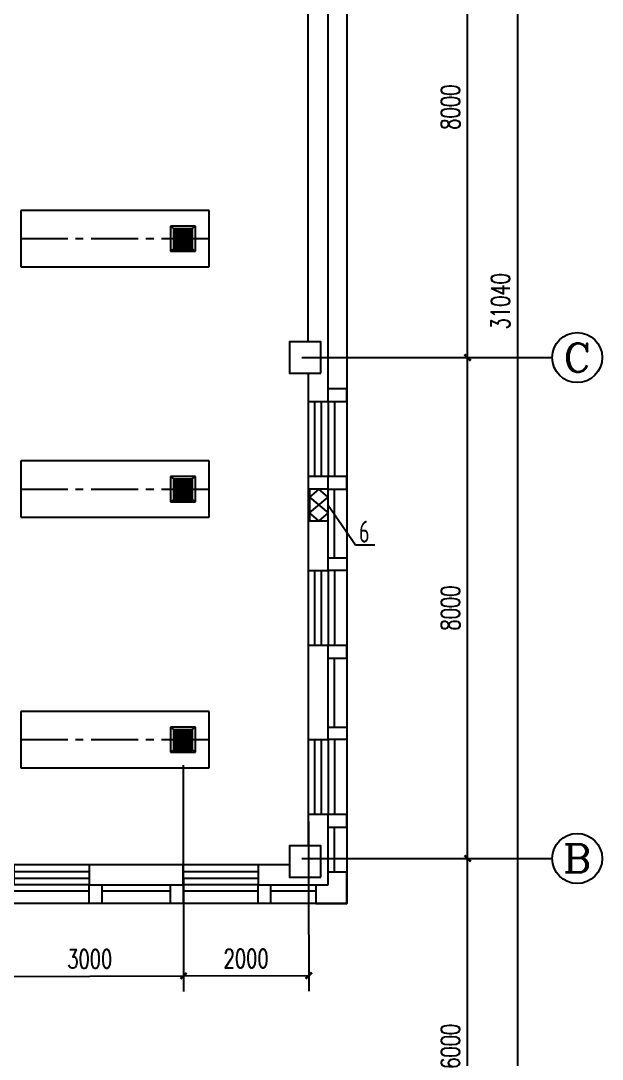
# Model space of a CAD drawing. Extents: x 1738143 to 1822243, y -608375 to -303375.
# Drawn here: x 1799736 to 1809029, y -402704 to -386118 of the extents above; entities that cross this region are included whole.
import ezdxf
from ezdxf.enums import TextEntityAlignment as Align

# ---------------------------------------------------------------- set-up
doc = ezdxf.new("R2010")
doc.units = 0
doc.header["$LTSCALE"] = 1000
doc.header["$MEASUREMENT"] = 0
doc.linetypes.add('CENTER2', pattern=[1.125, 0.75, -0.125, 0.125, -0.125])
for name, color, linetype in [('AXIS', 3, 'Continuous'), ('AXIS_TEXT', 7, 'Continuous'), ('COLUMN', 9, 'Continuous'), ('DUCT-排风风口', 7, 'Continuous'), ('DUCT-送风中心线', 5, 'CENTER2'), ('DUCT-送风管', 4, 'Continuous'), ('DUCT-送风管端线', 2, 'Continuous'), ('PUB_DIM', 3, 'Continuous'), ('TH_DIM', 3, 'Continuous'), ('TH_TEXT', 7, 'Continuous'), ('WALL', 9, 'Continuous'), ('WINDOW', 4, 'Continuous')]:
    doc.layers.add(name, color=color, linetype=linetype)
doc.styles.add('_TCH_AXIS', font='COMPLEX', dxfattribs={"bigfont": 'GBCBIG'})
doc.styles.add('_TCH_DIM_T3', font='SIMPLEX', dxfattribs={"width": 0.705882, "bigfont": 'GBCBIG'})
doc.styles.add('COMPLEX', font='COMPLEX')
doc.styles.add('TSSD_Rein', font='Tssdeng.shx', dxfattribs={"width": 0.7, "bigfont": 'hztxt.shx'})
doc.dimstyles.new('_TCH_ARCH&&100', dxfattribs={"dimtxt": 297.5, "dimasz": 100, "dimexe": 250, "dimexo": 300, "dimgap": 126.25, "dimtad": 1, "dimdec": 0, "dimzin": 0, "dimdsep": 46, "dimtxsty": '_TCH_DIM_T3', "dimblk": 'ARCHTICK', "dimcen": 0.09, "dimclrt": 7, "dimazin": 2, "dimtfac": 1, "dimtdec": 0, "dimtix": 1, "dimtmove": 2, "dimatfit": 3, "dimfxl": 30, "dimtolj": 1, "dimtzin": 0, "dimarcsym": 0})

# ---------------------------------------------------------------- blocks, each defined once
blk = doc.blocks.new('_ArchTick')
at = {"color": 0, "linetype": 'ByBlock', "const_width": 0.4}
blk.add_lwpolyline([(-0.5, -0.5), (0.5, 0.5)], dxfattribs=at)
blk = doc.blocks.new('*D131')
at = {"layer": 'Defpoints', "color": 0, "transparency": 16777216}
for p in [(13476, 19089), (14649, 19089), (13476, -11951)]:
    blk.add_point(p, dxfattribs=at)
at = {"layer": 'PUB_DIM', "color": 0, "lineweight": -2, "transparency": 16777216}
for p, q in [((13776, 19089), (14899, 19089)), ((14649, -11951), (14649, 19089)), ((13776, -11951), (14899, -11951))]:
    blk.add_line(p, q, dxfattribs=at)
at = {"layer": 'PUB_DIM', "color": 0, "lineweight": -2, "transparency": 16777216, "xscale": 100, "yscale": 100, "zscale": 100}
for p, rotation in [((14649, 19089), 90), ((14649, -11951), 270)]:
    blk.add_blockref('_ArchTick', p, dxfattribs=dict(at, rotation=rotation))
at = {"layer": 'PUB_DIM', "color": 7, "transparency": 16777216, "insert": (14374, 3569), "char_height": 297.5, "attachment_point": 5, "rotation": 90, "style": '_TCH_DIM_T3'}
blk.add_mtext('\\A1;31040', dxfattribs=at)
blk = doc.blocks.new('*D134')
at = {"layer": 'Defpoints', "color": 0, "transparency": 16777216}
for p in [(12517, 10669), (13849, 10669), (12517, 2669)]:
    blk.add_point(p, dxfattribs=at)
at = {"layer": 'PUB_DIM', "color": 0, "lineweight": -2, "transparency": 16777216}
for p, q in [((12817, 10669), (14099, 10669)), ((13849, 2669), (13849, 10669)), ((12817, 2669), (14099, 2669))]:
    blk.add_line(p, q, dxfattribs=at)
at = {"layer": 'PUB_DIM', "color": 0, "lineweight": -2, "transparency": 16777216, "xscale": 100, "yscale": 100, "zscale": 100}
for p, rotation in [((13849, 10669), 90), ((13849, 2669), 270)]:
    blk.add_blockref('_ArchTick', p, dxfattribs=dict(at, rotation=rotation))
at = {"layer": 'PUB_DIM', "color": 7, "transparency": 16777216, "insert": (13574, 6669), "char_height": 297.5, "attachment_point": 5, "rotation": 90, "style": '_TCH_DIM_T3'}
blk.add_mtext('\\A1;8000', dxfattribs=at)
blk = doc.blocks.new('*D135')
at = {"layer": 'Defpoints', "color": 0, "transparency": 16777216}
for p in [(12517, 2669), (13849, 2669), (12517, -5331)]:
    blk.add_point(p, dxfattribs=at)
at = {"layer": 'PUB_DIM', "color": 0, "lineweight": -2, "transparency": 16777216}
for p, q in [((12817, 2669), (14099, 2669)), ((13849, -5331), (13849, 2669)), ((12817, -5331), (14099, -5331))]:
    blk.add_line(p, q, dxfattribs=at)
at = {"layer": 'PUB_DIM', "color": 0, "lineweight": -2, "transparency": 16777216, "xscale": 100, "yscale": 100, "zscale": 100}
for p, rotation in [((13849, 2669), 90), ((13849, -5331), 270)]:
    blk.add_blockref('_ArchTick', p, dxfattribs=dict(at, rotation=rotation))
at = {"layer": 'PUB_DIM', "color": 7, "transparency": 16777216, "insert": (13574, -1331), "char_height": 297.5, "attachment_point": 5, "rotation": 90, "style": '_TCH_DIM_T3'}
blk.add_mtext('\\A1;8000', dxfattribs=at)
blk = doc.blocks.new('*D136')
at = {"layer": 'Defpoints', "color": 0, "transparency": 16777216}
for p in [(12517, -5331), (13849, -5331), (12517, -11331)]:
    blk.add_point(p, dxfattribs=at)
at = {"layer": 'PUB_DIM', "color": 0, "lineweight": -2, "transparency": 16777216}
for p, q in [((12817, -5331), (14099, -5331)), ((13849, -11331), (13849, -5331)), ((12817, -11331), (14099, -11331))]:
    blk.add_line(p, q, dxfattribs=at)
at = {"layer": 'PUB_DIM', "color": 0, "lineweight": -2, "transparency": 16777216, "xscale": 100, "yscale": 100, "zscale": 100}
for p, rotation in [((13849, -5331), 90), ((13849, -11331), 270)]:
    blk.add_blockref('_ArchTick', p, dxfattribs=dict(at, rotation=rotation))
at = {"layer": 'PUB_DIM', "color": 7, "transparency": 16777216, "insert": (13574, -8331), "char_height": 297.5, "attachment_point": 5, "rotation": 90, "style": '_TCH_DIM_T3'}
blk.add_mtext('\\A1;6000', dxfattribs=at)
blk = doc.blocks.new('*D278')
at = {"layer": 'Defpoints', "color": 0, "transparency": 16777216}
for p in [(13476, 19089), (14649, 19089), (13476, -11951)]:
    blk.add_point(p, dxfattribs=at)
at = {"layer": 'PUB_DIM', "color": 0, "lineweight": -2, "transparency": 16777216}
for p, q in [((13776, 19089), (14899, 19089)), ((14649, -11951), (14649, 19089)), ((13776, -11951), (14899, -11951))]:
    blk.add_line(p, q, dxfattribs=at)
at = {"layer": 'PUB_DIM', "color": 0, "lineweight": -2, "transparency": 16777216, "xscale": 100, "yscale": 100, "zscale": 100}
for p, rotation in [((14649, 19089), 90), ((14649, -11951), 270)]:
    blk.add_blockref('_ArchTick', p, dxfattribs=dict(at, rotation=rotation))
at = {"layer": 'PUB_DIM', "color": 7, "transparency": 16777216, "insert": (14374, 3569), "char_height": 297.5, "attachment_point": 5, "rotation": 90, "style": '_TCH_DIM_T3'}
blk.add_mtext('\\A1;31040', dxfattribs=at)
blk = doc.blocks.new('*D281')
at = {"layer": 'Defpoints', "color": 0, "transparency": 16777216}
for p in [(12517, 10669), (13849, 10669), (12517, 2669)]:
    blk.add_point(p, dxfattribs=at)
at = {"layer": 'PUB_DIM', "color": 0, "lineweight": -2, "transparency": 16777216}
for p, q in [((12817, 10669), (14099, 10669)), ((13849, 2669), (13849, 10669)), ((12817, 2669), (14099, 2669))]:
    blk.add_line(p, q, dxfattribs=at)
at = {"layer": 'PUB_DIM', "color": 0, "lineweight": -2, "transparency": 16777216, "xscale": 100, "yscale": 100, "zscale": 100}
for p, rotation in [((13849, 10669), 90), ((13849, 2669), 270)]:
    blk.add_blockref('_ArchTick', p, dxfattribs=dict(at, rotation=rotation))
at = {"layer": 'PUB_DIM', "color": 7, "transparency": 16777216, "insert": (13574, 6669), "char_height": 297.5, "attachment_point": 5, "rotation": 90, "style": '_TCH_DIM_T3'}
blk.add_mtext('\\A1;8000', dxfattribs=at)
blk = doc.blocks.new('*D282')
at = {"layer": 'Defpoints', "color": 0, "transparency": 16777216}
for p in [(12517, 2669), (13849, 2669), (12517, -5331)]:
    blk.add_point(p, dxfattribs=at)
at = {"layer": 'PUB_DIM', "color": 0, "lineweight": -2, "transparency": 16777216}
for p, q in [((12817, 2669), (14099, 2669)), ((13849, -5331), (13849, 2669)), ((12817, -5331), (14099, -5331))]:
    blk.add_line(p, q, dxfattribs=at)
at = {"layer": 'PUB_DIM', "color": 0, "lineweight": -2, "transparency": 16777216, "xscale": 100, "yscale": 100, "zscale": 100}
for p, rotation in [((13849, 2669), 90), ((13849, -5331), 270)]:
    blk.add_blockref('_ArchTick', p, dxfattribs=dict(at, rotation=rotation))
at = {"layer": 'PUB_DIM', "color": 7, "transparency": 16777216, "insert": (13574, -1331), "char_height": 297.5, "attachment_point": 5, "rotation": 90, "style": '_TCH_DIM_T3'}
blk.add_mtext('\\A1;8000', dxfattribs=at)
blk = doc.blocks.new('*D283')
at = {"layer": 'Defpoints', "color": 0, "transparency": 16777216}
for p in [(12517, -5331), (13849, -5331), (12517, -11331)]:
    blk.add_point(p, dxfattribs=at)
at = {"layer": 'PUB_DIM', "color": 0, "lineweight": -2, "transparency": 16777216}
for p, q in [((12817, -5331), (14099, -5331)), ((13849, -11331), (13849, -5331)), ((12817, -11331), (14099, -11331))]:
    blk.add_line(p, q, dxfattribs=at)
at = {"layer": 'PUB_DIM', "color": 0, "lineweight": -2, "transparency": 16777216, "xscale": 100, "yscale": 100, "zscale": 100}
for p, rotation in [((13849, -5331), 90), ((13849, -11331), 270)]:
    blk.add_blockref('_ArchTick', p, dxfattribs=dict(at, rotation=rotation))
at = {"layer": 'PUB_DIM', "color": 7, "transparency": 16777216, "insert": (13574, -8331), "char_height": 297.5, "attachment_point": 5, "rotation": 90, "style": '_TCH_DIM_T3'}
blk.add_mtext('\\A1;6000', dxfattribs=at)
blk = doc.blocks.new('*D450')
at = {"layer": 'Defpoints', "color": 0, "transparency": 16777216}
for p in [(13476, 19089), (14649, 19089), (13476, -11951)]:
    blk.add_point(p, dxfattribs=at)
at = {"layer": 'PUB_DIM', "color": 0, "lineweight": -2, "transparency": 16777216}
for p, q in [((13776, 19089), (14899, 19089)), ((14649, -11951), (14649, 19089)), ((13776, -11951), (14899, -11951))]:
    blk.add_line(p, q, dxfattribs=at)
at = {"layer": 'PUB_DIM', "color": 0, "lineweight": -2, "transparency": 16777216, "xscale": 100, "yscale": 100, "zscale": 100}
for p, rotation in [((14649, 19089), 90), ((14649, -11951), 270)]:
    blk.add_blockref('_ArchTick', p, dxfattribs=dict(at, rotation=rotation))
at = {"layer": 'PUB_DIM', "color": 7, "transparency": 16777216, "insert": (14374, 3569), "char_height": 297.5, "attachment_point": 5, "rotation": 90, "style": '_TCH_DIM_T3'}
blk.add_mtext('\\A1;31040', dxfattribs=at)
blk = doc.blocks.new('*D453')
at = {"layer": 'Defpoints', "color": 0, "transparency": 16777216}
for p in [(12517, 10669), (13849, 10669), (12517, 2669)]:
    blk.add_point(p, dxfattribs=at)
at = {"layer": 'PUB_DIM', "color": 0, "lineweight": -2, "transparency": 16777216}
for p, q in [((12817, 10669), (14099, 10669)), ((13849, 2669), (13849, 10669)), ((12817, 2669), (14099, 2669))]:
    blk.add_line(p, q, dxfattribs=at)
at = {"layer": 'PUB_DIM', "color": 0, "lineweight": -2, "transparency": 16777216, "xscale": 100, "yscale": 100, "zscale": 100}
for p, rotation in [((13849, 10669), 90), ((13849, 2669), 270)]:
    blk.add_blockref('_ArchTick', p, dxfattribs=dict(at, rotation=rotation))
at = {"layer": 'PUB_DIM', "color": 7, "transparency": 16777216, "insert": (13574, 6669), "char_height": 297.5, "attachment_point": 5, "rotation": 90, "style": '_TCH_DIM_T3'}
blk.add_mtext('\\A1;8000', dxfattribs=at)
blk = doc.blocks.new('*D454')
at = {"layer": 'Defpoints', "color": 0, "transparency": 16777216}
for p in [(12517, 2669), (13849, 2669), (12517, -5331)]:
    blk.add_point(p, dxfattribs=at)
at = {"layer": 'PUB_DIM', "color": 0, "lineweight": -2, "transparency": 16777216}
for p, q in [((12817, 2669), (14099, 2669)), ((13849, -5331), (13849, 2669)), ((12817, -5331), (14099, -5331))]:
    blk.add_line(p, q, dxfattribs=at)
at = {"layer": 'PUB_DIM', "color": 0, "lineweight": -2, "transparency": 16777216, "xscale": 100, "yscale": 100, "zscale": 100}
for p, rotation in [((13849, 2669), 90), ((13849, -5331), 270)]:
    blk.add_blockref('_ArchTick', p, dxfattribs=dict(at, rotation=rotation))
at = {"layer": 'PUB_DIM', "color": 7, "transparency": 16777216, "insert": (13574, -1331), "char_height": 297.5, "attachment_point": 5, "rotation": 90, "style": '_TCH_DIM_T3'}
blk.add_mtext('\\A1;8000', dxfattribs=at)
blk = doc.blocks.new('*D455')
at = {"layer": 'Defpoints', "color": 0, "transparency": 16777216}
for p in [(12517, -5331), (13849, -5331), (12517, -11331)]:
    blk.add_point(p, dxfattribs=at)
at = {"layer": 'PUB_DIM', "color": 0, "lineweight": -2, "transparency": 16777216}
for p, q in [((12817, -5331), (14099, -5331)), ((13849, -11331), (13849, -5331)), ((12817, -11331), (14099, -11331))]:
    blk.add_line(p, q, dxfattribs=at)
at = {"layer": 'PUB_DIM', "color": 0, "lineweight": -2, "transparency": 16777216, "xscale": 100, "yscale": 100, "zscale": 100}
for p, rotation in [((13849, -5331), 90), ((13849, -11331), 270)]:
    blk.add_blockref('_ArchTick', p, dxfattribs=dict(at, rotation=rotation))
at = {"layer": 'PUB_DIM', "color": 7, "transparency": 16777216, "insert": (13574, -8331), "char_height": 297.5, "attachment_point": 5, "rotation": 90, "style": '_TCH_DIM_T3'}
blk.add_mtext('\\A1;6000', dxfattribs=at)
blk = doc.blocks.new('_FZHK')
blk.add_lwpolyline([(-0.5, -0.5), (0.5, -0.5), (0.5, 0.5), (-0.5, 0.5)], close=True)
blk = doc.blocks.new('$WINLIB2D$00000001')
at = {"color": 0}
for points in [[(-0.5, 0.5), (-0.5, -0.5)], [(-0.5, 0.5), (0.5, 0.5)], [(0.5, -0.5), (0.5, 0.5)], [(0.5, 0.167), (-0.5, 0.167)], [(0.5, -0.167), (-0.5, -0.167)], [(-0.5, -0.5), (0.5, -0.5)]]:
    blk.add_lwpolyline(points, dxfattribs=at)
blk = doc.blocks.new('_AXISO')
blk.add_circle((0, 0), 0.5)
at = {"layer": 'AXIS_TEXT', "style": 'COMPLEX', "width": 1.041667}
blk.add_attdef('A', text='', height=0.56, dxfattribs=at).set_placement((-0.25, -0.28), (0.25, -0.28), align=Align.FIT)
blk = doc.blocks.new('*D487')
at = {"layer": 'Defpoints', "color": 0, "transparency": 16777216}
for p in [(13476, 19089), (14649, 19089), (13476, -11951)]:
    blk.add_point(p, dxfattribs=at)
at = {"layer": 'PUB_DIM', "color": 0, "lineweight": -2, "transparency": 16777216}
for p, q in [((13776, 19089), (14899, 19089)), ((14649, -11951), (14649, 19089)), ((13776, -11951), (14899, -11951))]:
    blk.add_line(p, q, dxfattribs=at)
at = {"layer": 'PUB_DIM', "color": 0, "lineweight": -2, "transparency": 16777216, "xscale": 100, "yscale": 100, "zscale": 100}
for p, rotation in [((14649, 19089), 90), ((14649, -11951), 270)]:
    blk.add_blockref('_ArchTick', p, dxfattribs=dict(at, rotation=rotation))
at = {"layer": 'PUB_DIM', "color": 7, "transparency": 16777216, "insert": (14374, 3569), "char_height": 297.5, "attachment_point": 5, "rotation": 90, "style": '_TCH_DIM_T3'}
blk.add_mtext('\\A1;31040', dxfattribs=at)
blk = doc.blocks.new('*D490')
at = {"layer": 'Defpoints', "color": 0, "transparency": 16777216}
for p in [(12517, 10669), (13849, 10669), (12517, 2669)]:
    blk.add_point(p, dxfattribs=at)
at = {"layer": 'PUB_DIM', "color": 0, "lineweight": -2, "transparency": 16777216}
for p, q in [((12817, 10669), (14099, 10669)), ((13849, 2669), (13849, 10669)), ((12817, 2669), (14099, 2669))]:
    blk.add_line(p, q, dxfattribs=at)
at = {"layer": 'PUB_DIM', "color": 0, "lineweight": -2, "transparency": 16777216, "xscale": 100, "yscale": 100, "zscale": 100}
for p, rotation in [((13849, 10669), 90), ((13849, 2669), 270)]:
    blk.add_blockref('_ArchTick', p, dxfattribs=dict(at, rotation=rotation))
at = {"layer": 'PUB_DIM', "color": 7, "transparency": 16777216, "insert": (13574, 6669), "char_height": 297.5, "attachment_point": 5, "rotation": 90, "style": '_TCH_DIM_T3'}
blk.add_mtext('\\A1;8000', dxfattribs=at)
blk = doc.blocks.new('*D491')
at = {"layer": 'Defpoints', "color": 0, "transparency": 16777216}
for p in [(12517, 2669), (13849, 2669), (12517, -5331)]:
    blk.add_point(p, dxfattribs=at)
at = {"layer": 'PUB_DIM', "color": 0, "lineweight": -2, "transparency": 16777216}
for p, q in [((12817, 2669), (14099, 2669)), ((13849, -5331), (13849, 2669)), ((12817, -5331), (14099, -5331))]:
    blk.add_line(p, q, dxfattribs=at)
at = {"layer": 'PUB_DIM', "color": 0, "lineweight": -2, "transparency": 16777216, "xscale": 100, "yscale": 100, "zscale": 100}
for p, rotation in [((13849, 2669), 90), ((13849, -5331), 270)]:
    blk.add_blockref('_ArchTick', p, dxfattribs=dict(at, rotation=rotation))
at = {"layer": 'PUB_DIM', "color": 7, "transparency": 16777216, "insert": (13574, -1331), "char_height": 297.5, "attachment_point": 5, "rotation": 90, "style": '_TCH_DIM_T3'}
blk.add_mtext('\\A1;8000', dxfattribs=at)
blk = doc.blocks.new('*D492')
at = {"layer": 'Defpoints', "color": 0, "transparency": 16777216}
for p in [(12517, -5331), (13849, -5331), (12517, -11331)]:
    blk.add_point(p, dxfattribs=at)
at = {"layer": 'PUB_DIM', "color": 0, "lineweight": -2, "transparency": 16777216}
for p, q in [((12817, -5331), (14099, -5331)), ((13849, -11331), (13849, -5331)), ((12817, -11331), (14099, -11331))]:
    blk.add_line(p, q, dxfattribs=at)
at = {"layer": 'PUB_DIM', "color": 0, "lineweight": -2, "transparency": 16777216, "xscale": 100, "yscale": 100, "zscale": 100}
for p, rotation in [((13849, -5331), 90), ((13849, -11331), 270)]:
    blk.add_blockref('_ArchTick', p, dxfattribs=dict(at, rotation=rotation))
at = {"layer": 'PUB_DIM', "color": 7, "transparency": 16777216, "insert": (13574, -8331), "char_height": 297.5, "attachment_point": 5, "rotation": 90, "style": '_TCH_DIM_T3'}
blk.add_mtext('\\A1;6000', dxfattribs=at)
blk = doc.blocks.new('*D869')
at = {"layer": 'Defpoints', "color": 0, "transparency": 16777216}
for p in [(1799329, -397717), (1802329, -397709), (1802338, -401373)]:
    blk.add_point(p, dxfattribs=at)
at = {"layer": 'TH_DIM', "color": 0, "lineweight": -2, "transparency": 16777216}
for p, q in [((1799330, -398017), (1799339, -401631)), ((1802330, -398009), (1802339, -401623)), ((1799338, -401381), (1802338, -401373))]:
    blk.add_line(p, q, dxfattribs=at)
at = {"layer": 'TH_DIM', "color": 0, "lineweight": -2, "transparency": 16777216, "xscale": 100, "yscale": 100, "zscale": 100}
for p, rotation in [((1799338, -401381), 180.1432391503685), ((1802338, -401373), 0.1432391503684574)]:
    blk.add_blockref('_ArchTick', p, dxfattribs=dict(at, rotation=rotation))
at = {"layer": 'TH_DIM', "color": 7, "transparency": 16777216, "insert": (1800838, -401102), "char_height": 297.5, "attachment_point": 5, "rotation": 0.1432, "style": '_TCH_DIM_T3'}
blk.add_mtext('\\A1;3000', dxfattribs=at)
blk = doc.blocks.new('*D870')
at = {"layer": 'Defpoints', "color": 0, "transparency": 16777216}
for p in [(1802329, -397709), (1804328, -397704), (1804338, -401368)]:
    blk.add_point(p, dxfattribs=at)
at = {"layer": 'TH_DIM', "color": 0, "lineweight": -2, "transparency": 16777216}
for p, q in [((1802330, -398009), (1802339, -401623)), ((1804329, -398004), (1804338, -401618)), ((1802338, -401373), (1804338, -401368))]:
    blk.add_line(p, q, dxfattribs=at)
at = {"layer": 'TH_DIM', "color": 0, "lineweight": -2, "transparency": 16777216, "xscale": 100, "yscale": 100, "zscale": 100}
for p, rotation in [((1802338, -401373), 180.1432391503689), ((1804338, -401368), 0.1432391503689409)]:
    blk.add_blockref('_ArchTick', p, dxfattribs=dict(at, rotation=rotation))
at = {"layer": 'TH_DIM', "color": 7, "transparency": 16777216, "insert": (1803337, -401096), "char_height": 297.5, "attachment_point": 5, "rotation": 0.1432, "style": '_TCH_DIM_T3'}
blk.add_mtext('\\A1;2000', dxfattribs=at)
blk = doc.blocks.new('$风口$00000138')
for p, q in [((-195, 130), (195, 130)), ((-195, -130), (-195, 130)), ((-160, 95), (-195, 130)), ((160, 95), (195, 130)), ((195, 130), (195, -130)), ((160, 95), (-160, 95)), ((160, -95), (160, 95)), ((-160, -95), (-195, -130)), ((-160, -95), (160, -95)), ((160, -95), (195, -130)), ((195, -130), (-195, -130))]:
    blk.add_line(p, q)
at = {"lineweight": 40}
blk.add_line((-160, 95), (-160, -95), dxfattribs=at)
at = {"lineweight": -3}
for p, q in [((-140, 68.5), (-160, 68.5)), ((-160, 64), (-140, 64)), ((-140, 42), (-160, 42)), ((-160, 37.5), (-140, 37.5)), ((-140, 15.5), (-160, 15.5)), ((-160, 11), (-140, 11)), ((-140, -95), (-140, 95)), ((-135, 95), (-135, -95)), ((-115, 68.5), (-135, 68.5)), ((-135, 64), (-115, 64)), ((-115, 42), (-135, 42)), ((-135, 37.5), (-115, 37.5)), ((-115, 15.5), (-135, 15.5)), ((-135, 11), (-115, 11)), ((-115, -95), (-115, 95)), ((-110, 95), (-110, -95)), ((-90, 68.5), (-110, 68.5)), ((-110, 64), (-90, 64)), ((-90, 42), (-110, 42)), ((-110, 37.5), (-90, 37.5)), ((-90, 15.5), (-110, 15.5)), ((-110, 11), (-90, 11)), ((-90, -95), (-90, 95)), ((-85, 95), (-85, -95)), ((-65, 68.5), (-85, 68.5)), ((-85, 64), (-65, 64)), ((-65, 42), (-85, 42)), ((-85, 37.5), (-65, 37.5)), ((-65, 15.5), (-85, 15.5)), ((-85, 11), (-65, 11)), ((-65, -95), (-65, 95)), ((-60, 95), (-60, -95)), ((-40, 68.5), (-60, 68.5)), ((-60, 64), (-40, 64)), ((-40, 42), (-60, 42)), ((-60, 37.5), (-40, 37.5)), ((-40, 15.5), (-60, 15.5)), ((-60, 11), (-40, 11)), ((-40, -95), (-40, 95)), ((-35, 95), (-35, -95)), ((-15, 68.5), (-35, 68.5)), ((-35, 64), (-15, 64)), ((-15, 42), (-35, 42)), ((-35, 37.5), (-15, 37.5)), ((-15, 15.5), (-35, 15.5)), ((-35, 11), (-15, 11)), ((-15, -95), (-15, 95)), ((-10, 95), (-10, -95)), ((10, 68.5), (-10, 68.5)), ((-10, 64), (10, 64)), ((10, 42), (-10, 42)), ((-10, 37.5), (10, 37.5)), ((10, 15.5), (-10, 15.5)), ((-10, 11), (10, 11)), ((10, -95), (10, 95)), ((15, 95), (15, -95)), ((35, 68.5), (15, 68.5)), ((15, 64), (35, 64)), ((35, 42), (15, 42)), ((15, 37.5), (35, 37.5)), ((35, 15.5), (15, 15.5)), ((15, 11), (35, 11)), ((35, -95), (35, 95)), ((40, 95), (40, -95)), ((60, 68.5), (40, 68.5)), ((40, 64), (60, 64)), ((60, 42), (40, 42)), ((40, 37.5), (60, 37.5)), ((60, 15.5), (40, 15.5)), ((40, 11), (60, 11)), ((60, -95), (60, 95)), ((65, 95), (65, -95)), ((85, 68.5), (65, 68.5)), ((65, 64), (85, 64)), ((85, 42), (65, 42)), ((65, 37.5), (85, 37.5)), ((85, 15.5), (65, 15.5)), ((65, 11), (85, 11)), ((85, -95), (85, 95)), ((90, 95), (90, -95)), ((110, 68.5), (90, 68.5)), ((90, 64), (110, 64)), ((110, 42), (90, 42)), ((90, 37.5), (110, 37.5)), ((110, 15.5), (90, 15.5)), ((90, 11), (110, 11)), ((110, -95), (110, 95)), ((115, 95), (115, -95)), ((135, 68.5), (115, 68.5)), ((115, 64), (135, 64)), ((135, 42), (115, 42)), ((115, 37.5), (135, 37.5)), ((135, 15.5), (115, 15.5)), ((115, 11), (135, 11)), ((135, -95), (135, 95)), ((140, 95), (140, -95)), ((160, 68.5), (140, 68.5)), ((140, 64), (160, 64)), ((160, 42), (140, 42)), ((140, 37.5), (160, 37.5)), ((160, 15.5), (140, 15.5)), ((140, 11), (160, 11)), ((-140, -11), (-160, -11)), ((-160, -15.5), (-140, -15.5)), ((-140, -37.5), (-160, -37.5)), ((-160, -42), (-140, -42)), ((-140, -64), (-160, -64)), ((-160, -68.5), (-140, -68.5)), ((-115, -11), (-135, -11)), ((-135, -15.5), (-115, -15.5)), ((-115, -37.5), (-135, -37.5)), ((-135, -42), (-115, -42)), ((-115, -64), (-135, -64)), ((-135, -68.5), (-115, -68.5)), ((-90, -11), (-110, -11)), ((-110, -15.5), (-90, -15.5)), ((-90, -37.5), (-110, -37.5)), ((-110, -42), (-90, -42)), ((-90, -64), (-110, -64)), ((-110, -68.5), (-90, -68.5)), ((-65, -11), (-85, -11)), ((-85, -15.5), (-65, -15.5)), ((-65, -37.5), (-85, -37.5)), ((-85, -42), (-65, -42)), ((-65, -64), (-85, -64)), ((-85, -68.5), (-65, -68.5)), ((-40, -11), (-60, -11)), ((-60, -15.5), (-40, -15.5)), ((-40, -37.5), (-60, -37.5)), ((-60, -42), (-40, -42)), ((-40, -64), (-60, -64)), ((-60, -68.5), (-40, -68.5)), ((-15, -11), (-35, -11)), ((-35, -15.5), (-15, -15.5)), ((-15, -37.5), (-35, -37.5)), ((-35, -42), (-15, -42)), ((-15, -64), (-35, -64)), ((-35, -68.5), (-15, -68.5)), ((10, -11), (-10, -11)), ((-10, -15.5), (10, -15.5)), ((10, -37.5), (-10, -37.5)), ((-10, -42), (10, -42)), ((10, -64), (-10, -64)), ((-10, -68.5), (10, -68.5)), ((35, -11), (15, -11)), ((15, -15.5), (35, -15.5)), ((35, -37.5), (15, -37.5)), ((15, -42), (35, -42)), ((35, -64), (15, -64)), ((15, -68.5), (35, -68.5)), ((60, -11), (40, -11)), ((40, -15.5), (60, -15.5)), ((60, -37.5), (40, -37.5)), ((40, -42), (60, -42)), ((60, -64), (40, -64)), ((40, -68.5), (60, -68.5)), ((85, -11), (65, -11)), ((65, -15.5), (85, -15.5)), ((85, -37.5), (65, -37.5)), ((65, -42), (85, -42)), ((85, -64), (65, -64)), ((65, -68.5), (85, -68.5)), ((110, -11), (90, -11)), ((90, -15.5), (110, -15.5)), ((110, -37.5), (90, -37.5)), ((90, -42), (110, -42)), ((110, -64), (90, -64)), ((90, -68.5), (110, -68.5)), ((135, -11), (115, -11)), ((115, -15.5), (135, -15.5)), ((135, -37.5), (115, -37.5)), ((115, -42), (135, -42)), ((135, -64), (115, -64)), ((115, -68.5), (135, -68.5)), ((160, -11), (140, -11)), ((140, -15.5), (160, -15.5)), ((160, -37.5), (140, -37.5)), ((140, -42), (160, -42)), ((160, -64), (140, -64)), ((140, -68.5), (160, -68.5))]:
    blk.add_line(p, q, dxfattribs=at)
blk = doc.blocks.new('A$C7281566F')
for p, q in [((11720.5, 1969.4), (11720.5, 769.4)), ((11720.2, -530.6), (11720.2, 569.4)), ((11720.5, -730.6), (11720.5, -1930.6)), ((11720.2, -3230.6), (11720.2, -2130.6)), ((11720.5, -3430.6), (11720.5, -4630.6)), ((11720.2, -5550.6), (11720.2, -4830.6)), ((7800.5, -5850.6), (6600.5, -5850.6)), ((10500.5, -5850.6), (9300.5, -5850.6))]:
    blk.add_line(p, q)
for points in [[(11620.2, 1969.4), (11920.2, 1969.4), (11920.2, 2169.4), (11620.2, 2169.4)], [(11620.2, 569.4), (11920.2, 569.4), (11920.2, 769.4), (11620.2, 769.4)], [(11620.2, -530.6), (11920.2, -530.6), (11920.2, -730.6), (11620.2, -730.6)], [(11620.2, -2130.6), (11920.2, -2130.6), (11920.2, -1930.6), (11620.2, -1930.6)], [(11620.2, -3230.6), (11920.2, -3230.6), (11920.2, -3430.6), (11620.2, -3430.6)], [(11620.2, -4830.6), (11920.2, -4830.6), (11920.2, -4630.6), (11620.2, -4630.6)], [(11420.5, -5750.6), (11420.5, -6050.6), (11920.5, -6050.6), (11920.5, -5550.6), (11620.5, -5550.6)], [(8000.5, -5750.6), (8000.5, -6050.6), (7800.5, -6050.6), (7800.5, -5750.6)], [(9300.5, -5750.6), (9300.5, -6050.6), (9100.5, -6050.6), (9100.5, -5750.6)], [(10700.5, -5750.6), (10700.5, -6050.6), (10500.5, -6050.6), (10500.5, -5750.6)], [(9100.5, -5850.6), (8000.5, -5850.6)], [(11420.5, -5850.6), (10700.5, -5850.6)]]:
    blk.add_lwpolyline(points)
at = {"layer": 'AXIS'}
for p, q in [((11200.5, 2669.4), (15200.5, 2669.4)), ((11200.5, -5330.6), (15200.5, -5330.6))]:
    blk.add_line(p, q, dxfattribs=at)
at = {"layer": 'WALL'}
for p, q in [((11620.5, 2669.4), (11620.5, 10669.4)), ((11300.5, 2919.4), (11300.5, 10369.4)), ((11620.5, 1969.4), (11620.5, 2669.4)), ((11300.5, 2419.4), (11300.5, 1969.4)), ((11300.5, 1969.4), (11620.5, 1969.4)), ((11620.5, 769.4), (11300.5, 769.4)), ((11300.5, 769.4), (11300.5, -730.6)), ((11620.5, -730.6), (11620.5, 769.4)), ((11300.5, -730.6), (11620.5, -730.6)), ((11620.5, -1930.6), (11300.5, -1930.6)), ((11300.5, -1930.6), (11300.5, -3430.6)), ((11620.5, -3430.6), (11620.5, -1930.6)), ((11300.5, -3430.6), (11620.5, -3430.6)), ((11620.5, -4630.6), (11300.5, -4630.6)), ((11300.5, -4630.6), (11300.5, -5130.6)), ((11620.5, -5750.6), (11620.5, -4630.6)), ((9300.5, -5430.6), (7800.5, -5430.6)), ((7800.5, -5430.6), (7800.5, -5750.6)), ((9300.5, -5750.6), (9300.5, -5430.6)), ((11000.5, -5430.6), (10500.5, -5430.6)), ((10500.5, -5430.6), (10500.5, -5750.6)), ((7800.5, -5750.6), (9300.5, -5750.6)), ((10500.5, -5750.6), (11620.5, -5750.6))]:
    blk.add_line(p, q, dxfattribs=at)
at = {"layer": 'AXIS'}
ref = blk.add_blockref('_AXISO', (15600.5, 2669.4), dxfattribs=dict(at, xscale=800, yscale=800, zscale=800))
ref.add_attrib('A', 'C', dxfattribs={"layer": 'AXIS_TEXT', "height": 452.5, "style": '_TCH_AXIS', "width": 1.4}).set_placement((15374.3, 2443.1), (15826.8, 2443.1), align=Align.FIT)
ref = blk.add_blockref('_AXISO', (15600.5, -5330.6), dxfattribs=dict(at, xscale=800, yscale=800, zscale=800))
ref.add_attrib('A', 'B', dxfattribs={"layer": 'AXIS_TEXT', "height": 452.5, "style": '_TCH_AXIS', "width": 1.235294}).set_placement((15374.3, -5556.9), (15826.8, -5556.9), align=Align.FIT)
at = {"layer": 'COLUMN', "yscale": 500, "zscale": 500, "rotation": 90}
for p, xscale in [((11250.5, 2669.4), 500), ((11250.5, -5380.6), 499.9990233504213)]:
    blk.add_blockref('_FZHK', p, dxfattribs=dict(at, xscale=xscale))
at = {"layer": 'WINDOW'}
for p, xscale, yscale, zscale, rotation in [((11460.5, 1369.4), -1200, 320, -1200, 90.00000000009338), ((11460.5, -1330.6), -1200, 320, -1200, 90.00000000009338), ((11460.5, -4030.6), -1200, 320, -1200, 90.00000000009338), ((7200.5, -5590.6), 1200, -320, 1200, 180.0000000000117), ((9900.5, -5590.6), 1200, -320, 1200, 180.0000000000117)]:
    blk.add_blockref('$WINLIB2D$00000001', p, dxfattribs=dict(at, xscale=xscale, yscale=yscale, zscale=zscale, rotation=rotation))
at = {"layer": 'PUB_DIM'}
for p1, p2, distance, picture, middle in [((13476.5, -11950.6), (13476.5, 19089.4), -1172.6, '*D131', (14374.1, 3569.4)), ((13476.5, -11950.6), (13476.5, 19089.4), -1172.6, '*D278', (14374.1, 3569.4)), ((13476.5, -11950.6), (13476.5, 19089.4), -1172.6, '*D450', (14374.1, 3569.4)), ((13476.5, -11950.6), (13476.5, 19089.4), -1172.6, '*D487', (14374.1, 3569.4)), ((12517.1, 2669.4), (12517.1, 10669.4), -1332.2, '*D134', (13574.3, 6669.4)), ((12517.1, 2669.4), (12517.1, 10669.4), -1332.2, '*D281', (13574.3, 6669.4)), ((12517.1, 2669.4), (12517.1, 10669.4), -1332.2, '*D453', (13574.3, 6669.4)), ((12517.1, 2669.4), (12517.1, 10669.4), -1332.2, '*D490', (13574.3, 6669.4)), ((12517.1, -5330.6), (12517.1, 2669.4), -1332.2, '*D135', (13574.3, -1330.6)), ((12517.1, -5330.6), (12517.1, 2669.4), -1332.2, '*D282', (13574.3, -1330.6)), ((12517.1, -5330.6), (12517.1, 2669.4), -1332.2, '*D454', (13574.3, -1330.6)), ((12517.1, -5330.6), (12517.1, 2669.4), -1332.2, '*D491', (13574.3, -1330.6)), ((12517.1, -11330.6), (12517.1, -5330.6), -1332.2, '*D136', (13574.3, -8330.6)), ((12517.1, -11330.6), (12517.1, -5330.6), -1332.2, '*D283', (13574.3, -8330.6)), ((12517.1, -11330.6), (12517.1, -5330.6), -1332.2, '*D455', (13574.3, -8330.6)), ((12517.1, -11330.6), (12517.1, -5330.6), -1332.2, '*D492', (13574.3, -8330.6))]:
    dim = blk.add_aligned_dim(p1=p1, p2=p2, distance=distance, dimstyle='_TCH_ARCH&&100', dxfattribs=at)
    dim.commit()
    dim.dimension.update_dxf_attribs({"geometry": picture, "text_midpoint": middle})

msp = doc.modelspace()

# ---------------------------------------------------------------- linework, layer by layer
for p, q in [((1804649.1, -393852), (1805087, -394486.9, 600.2)), ((1805087, -394486.9, 600.2), (1805394.4, -394486.9, 600.2))]:
    msp.add_line(p, q)
for points in [[(1763509.1, -374777.8), (1804949.1, -374777.8), (1804949.1, -400217.8), (1763509.1, -400217.8)], [(1804499.1, -393597.8), (1804349.1, -393724.9), (1804649.1, -393979.2), (1804499.1, -394106.3), (1804349.1, -393979.2), (1804649.1, -393724.9)]]:
    msp.add_lwpolyline(points, close=True)
at = {"color": 1}
msp.add_lwpolyline([(1804349.1, -393597.8), (1804349.1, -394106.3), (1804649.1, -394106.3), (1804649.1, -393597.8)], close=True, dxfattribs=at)
at = {"layer": 'DUCT-送风中心线'}
for p, q in [((1799735.8, -389597.8), (1802746.8, -389597.8)), ((1799735.8, -393597.8), (1802746.8, -393597.8)), ((1799735.8, -397597.8), (1802746.8, -397597.8))]:
    msp.add_line(p, q, dxfattribs=at)
at = {"layer": 'DUCT-送风管'}
for p, q in [((1802746.8, -389147.8), (1799735.8, -389147.8)), ((1802746.8, -390047.8), (1802746.8, -389147.8)), ((1799735.8, -390047.8), (1802746.8, -390047.8)), ((1802746.8, -393147.8), (1799735.8, -393147.8)), ((1802746.8, -394047.8), (1802746.8, -393147.8)), ((1799735.8, -394047.8), (1802746.8, -394047.8)), ((1802746.8, -397147.8), (1799735.8, -397147.8)), ((1802746.8, -398047.8), (1802746.8, -397147.8)), ((1799735.8, -398047.8), (1802746.8, -398047.8))]:
    msp.add_line(p, q, dxfattribs=at)
at = {"layer": 'DUCT-送风管端线'}
for p, q in [((1799735.8, -389147.8), (1799735.8, -390047.8)), ((1799735.8, -393147.8), (1799735.8, -394047.8)), ((1799735.8, -397147.8), (1799735.8, -398047.8))]:
    msp.add_line(p, q, dxfattribs=at)

# ---------------------------------------------------------------- block references
msp.add_blockref('A$C7281566F', (1793028.5, -394167.1))
at = {"layer": 'DUCT-排风风口', "xscale": 1.025641025641026, "yscale": -1.538461538461539, "rotation": 90.00000000000001}
for p in [(1802329.1, -389599.1, 2600), (1802329.1, -393599.1, 2600), (1802329.1, -397599.1, 2600)]:
    msp.add_blockref('$风口$00000138', p, dxfattribs=at)

# ---------------------------------------------------------------- texts
at = {"layer": 'TH_TEXT', "style": 'TSSD_Rein', "width": 0.7}
msp.add_text('6', height=350, dxfattribs=at).set_placement((1805142.5, -394452.4, 600.2))

# ---------------------------------------------------------------- dimensions: what is measured, and where the dimension line sits
at = {"layer": 'TH_DIM'}
for p1, p2, picture, middle in [((1799329.2, -397716.6), (1802328.9, -397709.1), '*D869', (1800837.5, -401101.9)), ((1802328.9, -397709.1), (1804328.4, -397704.1), '*D870', (1803337.1, -401095.7))]:
    dim = msp.add_aligned_dim(p1=p1, p2=p2, distance=-3664.1, dimstyle='_TCH_ARCH&&100', dxfattribs=at)
    dim.commit()
    dim.dimension.update_dxf_attribs({"geometry": picture, "text_midpoint": middle})

doc.saveas('drawing.dxf')
